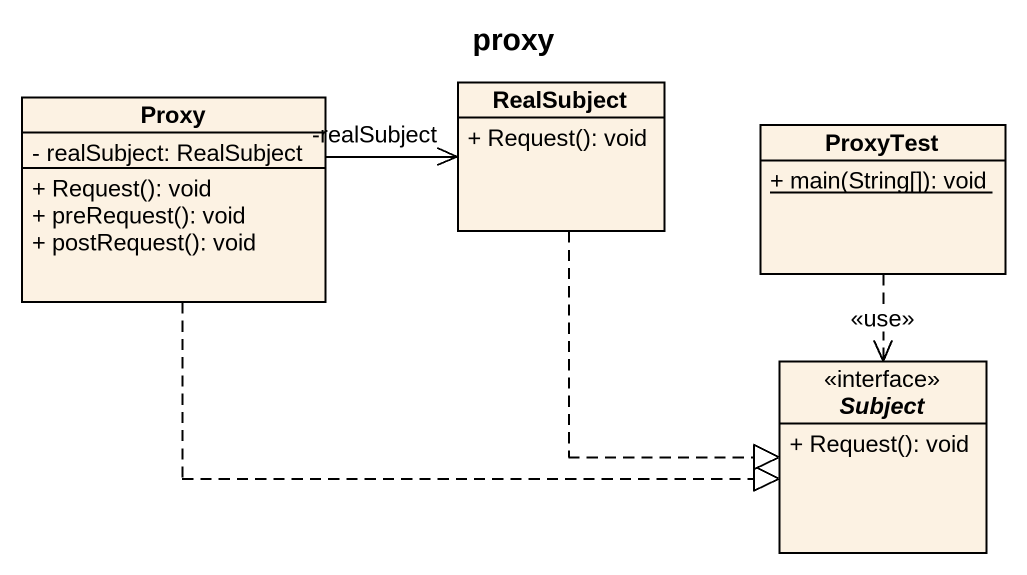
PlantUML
@startuml
title proxy
hide circle
hide empty members
skinparam classAttributeIconSize 0
class Proxy {
  - realSubject: RealSubject
  + Request(): void
  + preRequest(): void
  + postRequest(): void
}
class RealSubject {
  + Request(): void
}
class ProxyTest {
  {static} + main(String[]): void
}
interface Subject <<interface>> {
  + Request(): void
}
Proxy -right-> "-realSubject" RealSubject
Proxy .right.|> Subject
RealSubject ..|> Subject
ProxyTest ..> Subject : <<use>>
@enduml
